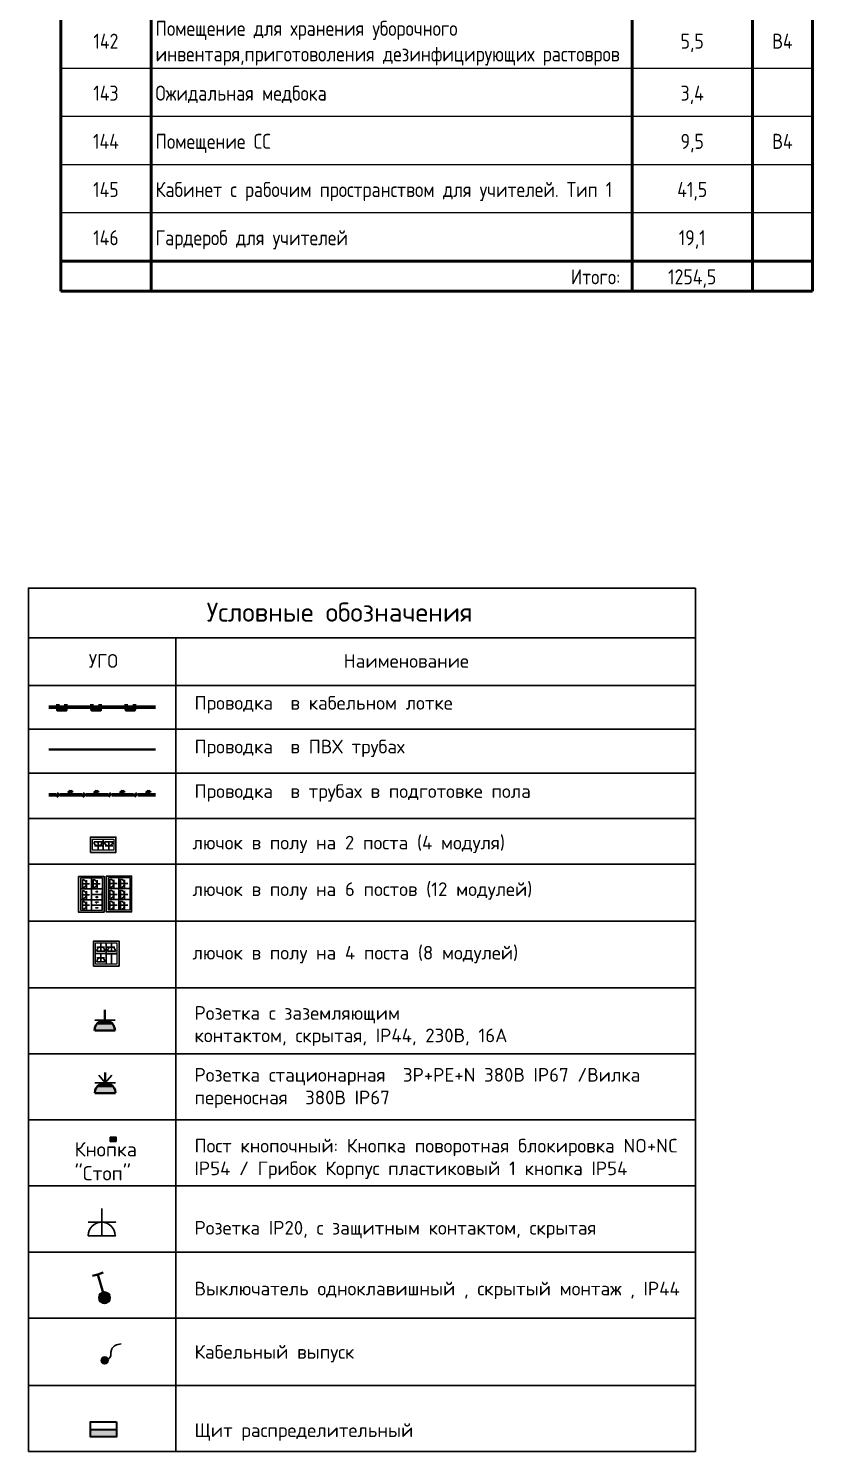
# Model space of a CAD drawing. Header units: millimetres. Extents: x -32 to 417638015, y -35 to 175284279.
# Drawn here: x 236621 to 249660, y 36585 to 60264 of the extents above; entities that cross this region are included whole.
import ezdxf

# ---------------------------------------------------------------- set-up
doc = ezdxf.new("R2010")
doc.units = ezdxf.units.MM
for name, color, linetype in [('PDF _!!ОБН', 5, 'Continuous'), ('PDF __ЭМ_гофра', 5, 'Continuous'), ('PDF __ЭМ_Кабельный вывод', 1, 'Continuous'), ('PDF __ЭМ_Розетки быт', 5, 'Continuous'), ('PDF _SHTAMPS', 7, 'Continuous'), ('PDF _СС_розетки', 7, 'Continuous'), ('PDF _Текст', 7, 'Continuous'), ('PDF _ЭОМ_Щит', 5, 'Continuous'), ('ВНУТРЯНКА', 1, 'Continuous')]:
    doc.layers.add(name, color=color, linetype=linetype)
for name, color, linetype, true_color in [('PDF __ЭМ_В полу', 7, 'Continuous', 0x952500), ('PDF __ЭМ_Лоток', 7, 'Continuous', 0x0000b8), ('PDF __ЭМ_розетки', 7, 'Continuous', 0x0000dd), ('PDF __ЭМ_Розетки комп', 7, 'Continuous', 0x545454), ('PDF _ЭОМ _розетки', 7, 'Continuous', 0xeb0000)]:
    doc.layers.add(name, color=color, linetype=linetype, true_color=true_color)
for name, color, linetype, lineweight in [('Графика', 7, 'Continuous', 20), ('Электро', 250, 'Continuous', 25), ('ЭОМ_Кабель для СУП', 150, 'Continuous', 9)]:
    doc.layers.add(name, color=color, linetype=linetype, lineweight=lineweight)
doc.layers.add('Линии', color=7, linetype='Continuous', lineweight=9, true_color=0x00a600)
doc.styles.add('ELine', font='txt.shx')
doc.styles.add('GOST Common_11', font='GOST_Common.ttf', dxfattribs={"width": 0.9, "height": 2.5})
doc.styles.add('PDF ISOCPEUR', font='isocpeur.ttf')
doc.linetypes.add('TRAY', pattern='A,12.119257,["_",ELine,S=4.5,R=90,X=0,Y=-1.555839],0.750382,["_",ELine,S=4.5,R=0,X=0,Y=-0.805849],1.314849,["_",ELine,S=4.5,R=0,X=0,Y=-0.805849],2.250029,["_",ELine,S=4.5,R=90,X=0,Y=-1.555839],13.565483', length=30)

# ---------------------------------------------------------------- blocks, each defined once
blk = doc.blocks.new('Блок из 6 розеток .')
at = {"layer": 'PDF _СС_розетки', "linetype": 'Continuous', "lineweight": 20, "transparency": 33554687}
for points in [[(-391, 566), (-213, 566), (-213, 388), (-391, 388)], [(-391, 388), (-213, 388), (-213, 205), (-391, 205)], [(-391, 388), (-213, 388), (-213, 205), (-391, 205)], [(-391, 205), (-213, 205), (-213, 22), (-391, 22)]]:
    blk.add_lwpolyline(points, close=True, dxfattribs=at)
at = {"layer": 'PDF _ЭОМ _розетки', "color": 3, "linetype": 'Continuous', "lineweight": 25, "transparency": 33554687}
blk.add_lwpolyline([(0, 0), (-422, 0), (-422, 596), (0, 596)], close=True, dxfattribs=at)
at = {"layer": 'PDF _ЭОМ _розетки', "color": 7, "linetype": 'Continuous', "lineweight": 20, "transparency": 33554687}
for points in [[(-36, 388), (-213, 388), (-213, 566), (-36, 566)], [(-36, 205), (-213, 205), (-213, 388), (-36, 388)], [(-36, 22), (-213, 22), (-213, 205), (-36, 205)]]:
    blk.add_lwpolyline(points, close=True, dxfattribs=at)
at = {"layer": 'ВНУТРЯНКА', "color": 5, "lineweight": 30, "ltscale": 100, "transparency": 33554687}
for p, q in [((-307, 428), (-307, 555)), ((-307, 428), (-307, 555)), ((-129, 428), (-129, 555)), ((-129, 428), (-129, 555)), ((-307, 245), (-307, 373)), ((-307, 245), (-307, 373)), ((-129, 245), (-129, 373)), ((-129, 245), (-129, 373)), ((-307, 62), (-307, 190)), ((-307, 62), (-307, 190)), ((-129, 62), (-129, 190)), ((-129, 62), (-129, 190))]:
    blk.add_line(p, q, dxfattribs=at)
at = {"layer": 'Электро', "color": 5, "lineweight": 30, "transparency": 33554687}
for p, q in [((-240, 486), (-360, 486)), ((-240, 486), (-360, 486)), ((-240, 554), (-240, 419)), ((-240, 554), (-240, 419)), ((-62, 486), (-182, 486)), ((-62, 486), (-182, 486)), ((-62, 554), (-62, 419)), ((-62, 554), (-62, 419)), ((-240, 304), (-360, 304)), ((-240, 304), (-360, 304)), ((-240, 371), (-240, 236)), ((-240, 371), (-240, 236)), ((-62, 304), (-182, 304)), ((-62, 304), (-182, 304)), ((-62, 371), (-62, 236)), ((-62, 371), (-62, 236)), ((-240, 121), (-360, 121)), ((-240, 121), (-360, 121)), ((-240, 188), (-240, 53)), ((-240, 188), (-240, 53)), ((-62, 121), (-182, 121)), ((-62, 121), (-182, 121)), ((-62, 188), (-62, 53)), ((-62, 188), (-62, 53))]:
    blk.add_line(p, q, dxfattribs=at)
for centre in [(-240, 486), (-239, 486), (-62, 486), (-62, 486), (-240, 304), (-239, 304), (-62, 304), (-62, 304), (-240, 121), (-239, 121), (-62, 121), (-62, 121)]:
    blk.add_ellipse(centre, major_axis=(47.6, 47.6), ratio=1, start_param=0.787621, end_param=3.924768, dxfattribs=at)
blk = doc.blocks.new('Люк на 2 места')
at = {"layer": 'PDF _ЭОМ _розетки', "color": 3, "linetype": 'Continuous', "lineweight": 25, "transparency": 33554687}
blk.add_lwpolyline([(0, 255), (0, 0), (-422, 0), (-422, 255)], close=True, dxfattribs=at)
at = {"layer": 'PDF _ЭОМ _розетки', "color": 7, "linetype": 'Continuous', "lineweight": 20, "transparency": 33554687}
for points in [[(-213, 215), (-213, 37), (-391, 37), (-391, 215)], [(-36, 215), (-36, 37), (-213, 37), (-213, 215)]]:
    blk.add_lwpolyline(points, close=True, dxfattribs=at)
at = {"layer": 'ВНУТРЯНКА', "color": 5, "lineweight": 30, "ltscale": 100, "transparency": 33554687}
for p, q in [((-244, 147), (-372, 147)), ((-68, 147), (-195, 147))]:
    blk.add_line(p, q, dxfattribs=at)
at = {"layer": 'Электро', "color": 5, "lineweight": 30, "transparency": 33554687}
for p, q in [((-370, 80), (-236, 80)), ((-303, 80), (-303, 200)), ((-194, 80), (-59, 80)), ((-126, 80), (-126, 200))]:
    blk.add_line(p, q, dxfattribs=at)
at = {"layer": 'Электро', "color": 5, "lineweight": 30, "transparency": 33554687, "extrusion": (0, 0, -1)}
for centre in [(-303, 80), (-126, 80)]:
    blk.add_ellipse(centre, major_axis=(-47.6, -47.6), ratio=1, start_param=0.787621, end_param=3.924768, dxfattribs=at)
blk = doc.blocks.new('розетк для люка')
at = {"layer": 'ВНУТРЯНКА', "color": 5, "lineweight": 30, "ltscale": 100, "transparency": 33554687}
blk.add_line((-67, -59), (-67, 69), dxfattribs=at)
at = {"layer": 'Электро', "color": 5, "lineweight": 30, "transparency": 33554687}
for p, q in [((0, 0), (-120, 0)), ((0, 67), (0, -67))]:
    blk.add_line(p, q, dxfattribs=at)
blk.add_ellipse((0, 0), major_axis=(47.6, 47.6), ratio=1, start_param=0.787621, end_param=3.924768, dxfattribs=at)
blk = doc.blocks.new('Люк на 6 мест')
h = blk.add_hatch(color=256)
h.dxf.hatch_style = 1
h.paths.add_polyline_path([(-285, 516), (-285, 527), (-319, 527), (-319, 516)])
h = blk.add_hatch(color=256)
h.dxf.hatch_style = 1
h.paths.add_polyline_path([(-324, 435), (-324, 435), (-313, 443), (-289, 443), (-279, 435), (-279, 435), (-279, 423), (-324, 423)])
h = blk.add_hatch(color=256)
h.dxf.hatch_style = 1
h.paths.add_polyline_path([(-312, 335), (-312, 342), (-317, 342), (-317, 347), (-312, 347), (-312, 354), (-293, 354), (-292, 335)])
h = blk.add_hatch(color=256)
h.dxf.hatch_style = 1
h.paths.add_polyline_path([(-311, 243), (-311, 250), (-317, 250), (-317, 256), (-311, 256), (-311, 262), (-292, 262), (-292, 243)])
for p, q in [((-324, 423), (-324, 435)), ((-324, 435), (-324, 435)), ((-279, 423), (-324, 423)), ((-289, 443), (-297, 443)), ((-297, 443), (-297, 435)), ((-289, 435), (-289, 443)), ((-289, 435), (-279, 435)), ((-279, 435), (-279, 423))]:
    blk.add_line(p, q)
for points in [[(-215, 477), (-388, 477), (-388, 566), (-215, 566)], [(-215, 388), (-388, 388), (-388, 477), (-215, 477)], [(-285, 527), (-285, 516), (-319, 516), (-319, 527)], [(-216, 205), (-389, 205), (-388, 299), (-215, 299)], [(-215, 299), (-388, 299), (-388, 388), (-215, 388)]]:
    blk.add_lwpolyline(points, close=True)
for points in [[(-312, 347), (-317, 347), (-317, 342), (-312, 342)], [(-311, 256), (-317, 256), (-317, 250), (-311, 250)], [(-293, 354), (-292, 335), (-312, 335), (-312, 342)], [(-312, 347), (-312, 354), (-293, 354)], [(-292, 262), (-292, 243), (-311, 243), (-311, 250)], [(-311, 256), (-311, 262), (-292, 262)]]:
    blk.add_lwpolyline(points)
at = {"layer": 'PDF _СС_розетки', "linetype": 'Continuous', "lineweight": 20, "transparency": 33554687}
for points in [[(-391, 566), (-213, 566), (-213, 388), (-391, 388)], [(-391, 388), (-213, 388), (-213, 205), (-391, 205)], [(-391, 388), (-213, 388), (-213, 205), (-391, 205)], [(-391, 205), (-213, 205), (-213, 22), (-391, 22)]]:
    blk.add_lwpolyline(points, close=True, dxfattribs=at)
at = {"layer": 'PDF _ЭОМ _розетки', "color": 3, "linetype": 'Continuous', "lineweight": 25, "transparency": 33554687}
blk.add_lwpolyline([(0, 0), (-422, 0), (-422, 596), (0, 596)], close=True, dxfattribs=at)
at = {"layer": 'PDF _ЭОМ _розетки', "color": 7, "linetype": 'Continuous', "lineweight": 20, "transparency": 33554687}
for points in [[(-36, 388), (-213, 388), (-213, 566), (-36, 566)], [(-36, 205), (-213, 205), (-213, 388), (-36, 388)], [(-36, 22), (-213, 22), (-213, 205), (-36, 205)]]:
    blk.add_lwpolyline(points, close=True, dxfattribs=at)
at = {"layer": 'ВНУТРЯНКА', "color": 5, "lineweight": 30, "ltscale": 100, "transparency": 33554687}
for p, q in [((-129, 245), (-129, 373)), ((-129, 245), (-129, 373)), ((-307, 62), (-307, 190)), ((-307, 62), (-307, 190)), ((-129, 62), (-129, 190))]:
    blk.add_line(p, q, dxfattribs=at)
at = {"layer": 'ВНУТРЯНКА', "color": 1, "lineweight": 30, "ltscale": 100, "transparency": 33554687}
blk.add_line((-129, 62), (-129, 190), dxfattribs=at)
at = {"layer": 'Электро', "color": 5, "lineweight": 30, "transparency": 33554687}
for p, q in [((-62, 304), (-182, 304)), ((-62, 304), (-182, 304)), ((-62, 371), (-62, 236)), ((-62, 371), (-62, 236)), ((-240, 121), (-360, 121)), ((-240, 121), (-360, 121)), ((-240, 188), (-240, 53)), ((-62, 121), (-182, 121)), ((-62, 188), (-62, 53))]:
    blk.add_line(p, q, dxfattribs=at)
at = {"layer": 'Электро', "color": 1, "lineweight": 30, "transparency": 33554687}
for p, q in [((-240, 188), (-240, 53)), ((-62, 121), (-182, 121)), ((-62, 188), (-62, 53))]:
    blk.add_line(p, q, dxfattribs=at)
at = {"layer": 'Электро', "color": 5, "lineweight": 30, "transparency": 33554687}
for centre in [(-62, 304), (-62, 304), (-240, 121), (-239, 121), (-62, 121)]:
    blk.add_ellipse(centre, major_axis=(47.6, 47.6), ratio=1, start_param=0.787621, end_param=3.924768, dxfattribs=at)
at = {"layer": 'Электро', "color": 1, "lineweight": 30, "transparency": 33554687}
blk.add_ellipse((-62, 121), major_axis=(47.6, 47.6), ratio=1, start_param=0.787621, end_param=3.924768, dxfattribs=at)
at = {"color": 5, "linetype": 'TRAY', "lineweight": 53, "transparency": 33554687}
blk.add_blockref('розетк для люка', (-62, 480), dxfattribs=at)
blk = doc.blocks.new('Блок из 4 розеток')
for points in [[(-209, 203), (-124, 203), (-124, 34), (-209, 34)], [(-124, 203), (-39, 203), (-39, 34), (-124, 34)]]:
    blk.add_lwpolyline(points, close=True)
at = {"layer": 'PDF _ЭОМ _розетки', "color": 3, "linetype": 'Continuous', "lineweight": 25, "transparency": 33554687}
blk.add_lwpolyline([(0, 0), (-422, 0), (-422, 415), (0, 415)], close=True, dxfattribs=at)
at = {"layer": 'PDF _ЭОМ _розетки', "color": 7, "linetype": 'Continuous', "lineweight": 20, "transparency": 33554687}
for points in [[(-213, 385), (-213, 207), (-391, 207), (-391, 385)], [(-36, 385), (-36, 207), (-213, 207), (-213, 385)], [(-213, 207), (-213, 29), (-391, 29), (-391, 207)], [(-36, 207), (-36, 29), (-213, 29), (-213, 207)]]:
    blk.add_lwpolyline(points, close=True, dxfattribs=at)
at = {"layer": 'ВНУТРЯНКА', "color": 5, "lineweight": 30, "ltscale": 100, "transparency": 33554687}
for p, q in [((-244, 317), (-372, 317)), ((-68, 317), (-195, 317)), ((-244, 139), (-372, 139))]:
    blk.add_line(p, q, dxfattribs=at)
at = {"layer": 'Электро', "color": 5, "lineweight": 30, "transparency": 33554687}
for p, q in [((-370, 250), (-236, 250)), ((-303, 250), (-303, 370)), ((-194, 250), (-59, 250)), ((-126, 250), (-126, 370)), ((-370, 72), (-236, 72)), ((-303, 72), (-303, 192))]:
    blk.add_line(p, q, dxfattribs=at)
at = {"layer": 'Электро', "color": 5, "lineweight": 30, "transparency": 33554687, "extrusion": (0, 0, -1)}
for centre in [(-303, 250), (-126, 250), (-303, 72)]:
    blk.add_ellipse(centre, major_axis=(-47.6, -47.6), ratio=1, start_param=0.787621, end_param=3.924768, dxfattribs=at)

msp = doc.modelspace()

# ---------------------------------------------------------------- linework, layer by layer
at = {"layer": 'PDF _!!ОБН', "lineweight": 40}
for points in [[(237861, 39227), (237772, 39532), (237861, 39561)], [(237684, 39506), (237772, 39532)]]:
    msp.add_lwpolyline(points, dxfattribs=at)
at = {"layer": 'PDF _!!ОБН', "lineweight": 0}
for points in [[(237811, 39189), (237967, 39189), (237811, 39189)], [(237823, 39201), (237954, 39201), (237823, 39201)], [(237849, 39223), (237929, 39223), (237849, 39223)]]:
    msp.add_lwpolyline(points, dxfattribs=at)
at = {"layer": 'PDF _!!ОБН', "lineweight": 40}
msp.add_circle((237885, 39144), 91, dxfattribs=at)
at = {"layer": 'PDF _!!ОБН', "transparency": 33554559}
for points in [[(237802, 39172), (237976, 39172), (237798, 39159)], [(237976, 39172), (237798, 39159), (237976, 39159)], [(237798, 39159), (237976, 39159), (237798, 39155)], [(237976, 39159), (237798, 39155), (237980, 39155)], [(237798, 39155), (237980, 39155), (237798, 39142)], [(237980, 39155), (237798, 39142), (237980, 39142)], [(237798, 39142), (237980, 39142), (237798, 39138)], [(237980, 39142), (237798, 39138), (237980, 39138)], [(237798, 39138), (237980, 39138), (237798, 39125)], [(237980, 39138), (237798, 39125), (237976, 39125)], [(237798, 39125), (237976, 39125), (237802, 39121)], [(237811, 39189), (237967, 39189), (237802, 39176)], [(237967, 39189), (237802, 39176), (237971, 39176)], [(237802, 39176), (237971, 39176), (237802, 39172)], [(237971, 39176), (237802, 39172), (237976, 39172)], [(237976, 39125), (237802, 39121), (237976, 39121)], [(237802, 39121), (237976, 39121), (237802, 39108)], [(237976, 39121), (237802, 39108), (237971, 39108)], [(237802, 39108), (237971, 39108), (237806, 39104)], [(237971, 39108), (237806, 39104), (237971, 39104)], [(237806, 39104), (237971, 39104), (237811, 39096)], [(237823, 39201), (237954, 39201), (237811, 39189)], [(237954, 39201), (237811, 39189), (237967, 39189)], [(237967, 39189), (237811, 39189), (237811, 39189)], [(237971, 39104), (237811, 39096), (237967, 39096)], [(237811, 39096), (237967, 39096), (237815, 39087)], [(237967, 39096), (237815, 39087), (237963, 39087)], [(237815, 39087), (237963, 39087), (237823, 39079)], [(237832, 39214), (237942, 39214), (237823, 39201)], [(237942, 39214), (237823, 39201), (237954, 39201)], [(237954, 39201), (237823, 39201), (237823, 39201)], [(237963, 39087), (237823, 39079), (237954, 39079)], [(237823, 39079), (237954, 39079), (237827, 39074)], [(237954, 39079), (237827, 39074), (237950, 39074)], [(237827, 39074), (237950, 39074), (237836, 39066)], [(237832, 39214), (237832, 39214), (237942, 39214)], [(237832, 39214), (237942, 39214), (237836, 39214)], [(237849, 39223), (237929, 39223), (237836, 39214)], [(237929, 39223), (237836, 39214), (237942, 39214)], [(237950, 39074), (237836, 39066), (237942, 39066)], [(237861, 39227), (237912, 39227), (237849, 39223)], [(237912, 39227), (237849, 39223), (237929, 39223)], [(237929, 39223), (237849, 39223), (237849, 39223)], [(237861, 39227), (237861, 39227), (237912, 39227)], [(237861, 39227), (237912, 39227), (237866, 39227)], [(237878, 39231), (237899, 39231), (237866, 39227)], [(237899, 39231), (237866, 39227), (237912, 39227)], [(237883, 39231), (237878, 39231), (237899, 39231)], [(237836, 39066), (237942, 39066), (237840, 39062)], [(237942, 39066), (237840, 39062), (237938, 39062)], [(237840, 39062), (237938, 39062), (237849, 39057)], [(237938, 39062), (237849, 39057), (237925, 39057)], [(237849, 39057), (237925, 39057), (237857, 39057)], [(237925, 39057), (237857, 39057), (237921, 39057)], [(237857, 39057), (237921, 39057), (237866, 39053)], [(237921, 39057), (237866, 39053), (237908, 39053)], [(237908, 39053), (237866, 39053), (237878, 39053)], [(237908, 39053), (237904, 39053), (237878, 39053)], [(237904, 39053), (237878, 39053), (237887, 39049)]]:
    msp.add_solid(points, dxfattribs=at)
at = {"layer": 'PDF __ЭМ_В полу', "lineweight": 60}
for points in [[(236960, 47511), (237074, 47511)], [(237133, 47533), (237108, 47511), (237082, 47486)], [(237142, 47511), (237324, 47511), (237506, 47511)], [(237565, 47533), (237540, 47511), (237514, 47486)], [(237573, 47511), (237755, 47511), (237938, 47511)], [(237997, 47533), (237971, 47511), (237946, 47486)], [(238005, 47511), (238187, 47511), (238369, 47511)], [(238429, 47533), (238403, 47511), (238378, 47486)], [(238437, 47511), (238619, 47511), (238733, 47511)]]:
    msp.add_lwpolyline(points, dxfattribs=at)
for centre in [(237322, 47543), (237753, 47543), (238185, 47543), (238617, 47543)]:
    msp.add_circle(centre, 23.3, dxfattribs=at)
at = {"layer": 'PDF __ЭМ_гофра', "lineweight": 40}
msp.add_lwpolyline([(236960, 48269), (238733, 48269)], dxfattribs=at)
at = {"layer": 'PDF __ЭМ_Кабельный вывод', "lineweight": 30}
msp.add_lwpolyline([(238160, 38374, 0.121411), (238065, 38348, 0.13816), (238003, 38285)], format="xyb", dxfattribs=at)
msp.add_circle((237888, 38101), 57.2, dxfattribs=at)
for centre, radius, start, end in [((237879, 38224), 121, 300.8432, 324.9253), ((237904, 38202), 86.8, 324.9292, 7.3651), ((238108, 38228), 116, 151.1734, 187.3638), ((237854, 38262), 163, 280.4161, 300.846)]:
    msp.add_arc(centre, radius, start, end, dxfattribs=at)
at = {"layer": 'PDF __ЭМ_Кабельный вывод', "transparency": 33554559}
for points in [[(237839, 38133), (237919, 38048), (237835, 38124)], [(237843, 38137), (237924, 38052), (237839, 38133)], [(237924, 38052), (237839, 38133), (237919, 38048)], [(237847, 38141), (237928, 38056), (237843, 38137)], [(237928, 38056), (237843, 38137), (237924, 38052)], [(237852, 38141), (237932, 38061), (237847, 38141)], [(237932, 38061), (237847, 38141), (237928, 38056)], [(237856, 38145), (237936, 38065), (237852, 38141)], [(237936, 38065), (237852, 38141), (237932, 38061)], [(237860, 38149), (237940, 38069), (237856, 38145)], [(237940, 38069), (237856, 38145), (237936, 38065)], [(237864, 38154), (237940, 38073), (237860, 38149)], [(237940, 38073), (237860, 38149), (237940, 38069)], [(237868, 38154), (237945, 38078), (237864, 38154)], [(237945, 38078), (237864, 38154), (237940, 38073)], [(237877, 38154), (237945, 38086), (237868, 38154)], [(237945, 38086), (237868, 38154), (237945, 38078)], [(237881, 38154), (237945, 38090), (237877, 38154)], [(237945, 38090), (237877, 38154), (237945, 38086)], [(237885, 38158), (237945, 38094), (237881, 38154)], [(237945, 38094), (237881, 38154), (237945, 38090)], [(237894, 38158), (237945, 38103), (237885, 38158)], [(237945, 38103), (237885, 38158), (237945, 38094)], [(237898, 38154), (237945, 38107), (237894, 38158)], [(237945, 38107), (237894, 38158), (237945, 38103)], [(237902, 38154), (237945, 38111), (237898, 38154)], [(237945, 38111), (237898, 38154), (237945, 38107)], [(237907, 38154), (237940, 38120), (237902, 38154)], [(237940, 38120), (237902, 38154), (237945, 38111)], [(237915, 38149), (237940, 38124), (237907, 38154)], [(237940, 38124), (237907, 38154), (237940, 38120)], [(237919, 38149), (237936, 38128), (237915, 38149)], [(237936, 38128), (237915, 38149), (237940, 38124)], [(237924, 38145), (237936, 38133), (237919, 38149)], [(237936, 38133), (237919, 38149), (237936, 38128)], [(237928, 38141), (237924, 38145), (237936, 38133)], [(237835, 38120), (237911, 38044), (237830, 38116)], [(237911, 38044), (237830, 38116), (237907, 38039)], [(237830, 38116), (237907, 38039), (237830, 38111)], [(237907, 38039), (237830, 38111), (237898, 38039)], [(237830, 38111), (237898, 38039), (237830, 38103)], [(237898, 38039), (237830, 38103), (237894, 38039)], [(237830, 38103), (237894, 38039), (237830, 38099)], [(237894, 38039), (237830, 38099), (237890, 38039)], [(237830, 38099), (237890, 38039), (237830, 38094)], [(237890, 38039), (237830, 38094), (237885, 38039)], [(237830, 38094), (237885, 38039), (237830, 38086)], [(237885, 38039), (237830, 38086), (237877, 38039)], [(237830, 38086), (237877, 38039), (237830, 38082)], [(237877, 38039), (237830, 38082), (237873, 38039)], [(237830, 38082), (237873, 38039), (237830, 38078)], [(237873, 38039), (237830, 38078), (237868, 38044)], [(237830, 38078), (237868, 38044), (237835, 38069)], [(237919, 38048), (237835, 38124), (237915, 38044)], [(237835, 38124), (237915, 38044), (237835, 38120)], [(237915, 38044), (237835, 38120), (237911, 38044)], [(237868, 38044), (237835, 38069), (237860, 38044)], [(237835, 38069), (237860, 38044), (237839, 38065)], [(237860, 38044), (237839, 38065), (237856, 38048)], [(237856, 38048), (237839, 38065), (237843, 38061)], [(237856, 38048), (237852, 38052), (237843, 38061)], [(237852, 38052), (237843, 38061), (237843, 38056)]]:
    msp.add_solid(points, dxfattribs=at)
at = {"layer": 'PDF __ЭМ_Лоток', "lineweight": 60}
for points in [[(236960, 48972), (237108, 48972), (237108, 49018)], [(237243, 49018), (237243, 48972), (237243, 48925), (237176, 48925), (237108, 48925), (237108, 48972), (237176, 48972), (237222, 48972), (237451, 48972), (237675, 48972), (237675, 49018)], [(237815, 49018), (237815, 48972), (237815, 48925), (237743, 48925), (237675, 48925), (237675, 48972), (237743, 48972), (237789, 48972), (238018, 48972), (238247, 48972), (238247, 49018)], [(238382, 49018), (238382, 48972), (238382, 48925), (238314, 48925), (238247, 48925), (238247, 48972), (238314, 48972), (238357, 48972), (238585, 48972), (238733, 48972)]]:
    msp.add_lwpolyline(points, dxfattribs=at)
at = {"layer": 'PDF __ЭМ_розетки', "lineweight": 30}
for points in [[(237840, 40174), (237840, 40402), (237840, 40627)], [(237840, 40174), (237840, 40402)], [(237616, 40174), (238069, 40174), (237616, 40174)]]:
    msp.add_lwpolyline(points, dxfattribs=at)
msp.add_lwpolyline([(237616, 40402), (238069, 40402)], close=True, dxfattribs=at)
msp.add_arc((237838, 40176), 226, 0.0003, 179.9997, dxfattribs=at)
at = {"layer": 'PDF __ЭМ_Розетки быт', "lineweight": 40}
for points in [[(237891, 43764), (237891, 43933)], [(237722, 43590), (238065, 43590)]]:
    msp.add_lwpolyline(points, dxfattribs=at)
at = {"layer": 'PDF __ЭМ_Розетки быт', "lineweight": 30}
msp.add_lwpolyline([(237722, 43764), (238065, 43764)], dxfattribs=at)
at = {"layer": 'PDF __ЭМ_Розетки быт', "color": 5, "lineweight": 40}
for points in [[(237899, 42718), (237899, 42891)], [(238069, 42549), (237726, 42549)]]:
    msp.add_lwpolyline(points, dxfattribs=at)
at = {"layer": 'PDF __ЭМ_Розетки быт', "color": 5, "lineweight": 30}
for points in [[(238069, 42718), (237726, 42718)], [(238005, 42849), (237899, 42718), (237789, 42849)]]:
    msp.add_lwpolyline(points, dxfattribs=at)
at = {"layer": 'PDF __ЭМ_Розетки быт', "lineweight": 40}
msp.add_arc((237889, 43592), 171, 359.9992, 180.0008, dxfattribs=at)
at = {"layer": 'PDF __ЭМ_Розетки быт', "color": 5, "lineweight": 40}
msp.add_arc((237897, 42551), 171, 359.9992, 180.0008, dxfattribs=at)
at = {"layer": 'PDF __ЭМ_Розетки быт', "transparency": 33554559}
for points in [[(237722, 43590), (238065, 43590), (237726, 43624)], [(237726, 43624), (238060, 43624), (237734, 43658)], [(238065, 43590), (237726, 43624), (238060, 43624)], [(237734, 43658), (238052, 43658), (237751, 43687)], [(238060, 43624), (237734, 43658), (238052, 43658)], [(237751, 43687), (238035, 43687), (237772, 43713)], [(238052, 43658), (237751, 43687), (238035, 43687)], [(237772, 43713), (238014, 43713), (237798, 43734)], [(238035, 43687), (237772, 43713), (238014, 43713)], [(237798, 43734), (237988, 43734), (237827, 43751)], [(238014, 43713), (237798, 43734), (237988, 43734)], [(237959, 43751), (237827, 43751), (237861, 43759)], [(237988, 43734), (237827, 43751), (237959, 43751)], [(237925, 43759), (237861, 43759), (237891, 43764)], [(237959, 43751), (237925, 43759), (237861, 43759)]]:
    msp.add_solid(points, dxfattribs=at)
at = {"layer": 'PDF __ЭМ_Розетки быт', "color": 5, "transparency": 33554559}
for points in [[(238056, 42616), (237739, 42616), (238039, 42646)], [(237739, 42616), (238039, 42646), (237756, 42646)], [(238039, 42646), (237756, 42646), (238018, 42671)], [(237756, 42646), (238018, 42671), (237777, 42671)], [(238018, 42671), (237777, 42671), (237993, 42692)], [(237777, 42671), (237993, 42692), (237802, 42692)], [(237993, 42692), (237802, 42692), (237963, 42705)], [(237802, 42692), (237963, 42705), (237832, 42705)], [(237832, 42705), (237866, 42718), (237929, 42718)], [(237832, 42705), (237963, 42705), (237929, 42718)], [(237866, 42718), (237929, 42718), (237899, 42718)], [(238069, 42549), (237726, 42549), (238065, 42582)], [(237726, 42549), (238065, 42582), (237730, 42582)], [(238065, 42582), (237730, 42582), (238056, 42616)], [(237730, 42582), (238056, 42616), (237739, 42616)]]:
    msp.add_solid(points, dxfattribs=at)
at = {"layer": 'PDF __ЭМ_Розетки комп', "color": 5, "lineweight": 30}
msp.add_lwpolyline([(237977, 41816), (238078, 41816), (238078, 41744), (237977, 41744)], close=True, dxfattribs=at)
at = {"layer": 'PDF __ЭМ_Розетки комп', "lineweight": 0}
for points in [[(238002, 41765), (237994, 41765), (238002, 41765)], [(238049, 41807), (238006, 41807), (238049, 41807)], [(238049, 41807), (238028, 41807), (238049, 41807)], [(238049, 41752), (238036, 41752), (238049, 41752)], [(238053, 41803), (238040, 41803), (238053, 41803)], [(238053, 41757), (238045, 41757), (238053, 41757)], [(238057, 41765), (238053, 41765), (238057, 41765)]]:
    msp.add_lwpolyline(points, dxfattribs=at)
at = {"layer": 'PDF __ЭМ_Розетки комп', "color": 5, "lineweight": 25}
for radius in [36, 27.5]:
    msp.add_circle((238026, 41780), radius, dxfattribs=at)
at = {"layer": 'PDF __ЭМ_Розетки комп', "transparency": 33554559}
for points in [[(237998, 41795), (238002, 41790), (237994, 41790)], [(237994, 41790), (238002, 41790), (238002, 41790)], [(238002, 41790), (238002, 41790), (237994, 41790)], [(238002, 41790), (237994, 41790), (238002, 41786)], [(237994, 41790), (238002, 41786), (237994, 41786)], [(237994, 41786), (238002, 41786), (238002, 41786)], [(238002, 41786), (238002, 41786), (237994, 41786)], [(238002, 41786), (237994, 41786), (237998, 41778)], [(237994, 41786), (237998, 41778), (237994, 41778)], [(237998, 41778), (237994, 41778), (238002, 41774)], [(237994, 41778), (238002, 41774), (237994, 41774)], [(237994, 41774), (238002, 41774), (238002, 41774)], [(238002, 41774), (238002, 41774), (237994, 41774)], [(238002, 41774), (237994, 41774), (238002, 41769)], [(237994, 41774), (238002, 41769), (237994, 41769)], [(238002, 41769), (237994, 41769), (238002, 41765)], [(237994, 41769), (238002, 41765), (237994, 41765)], [(237994, 41765), (238002, 41765), (237998, 41765)], [(238002, 41803), (238006, 41799), (237998, 41799)], [(237998, 41799), (238006, 41799), (238006, 41799)], [(238006, 41799), (238006, 41799), (237998, 41799)], [(238006, 41799), (237998, 41799), (238002, 41795)], [(237998, 41799), (238002, 41795), (237998, 41795)], [(238002, 41795), (237998, 41795), (238002, 41790)], [(238002, 41765), (237998, 41765), (238006, 41761)], [(237998, 41765), (238006, 41761), (237998, 41761)], [(237998, 41761), (238006, 41761), (238006, 41761)], [(238006, 41761), (238006, 41761), (237998, 41761)], [(238006, 41761), (237998, 41761), (238011, 41757)], [(237998, 41761), (238011, 41757), (238002, 41757)], [(238006, 41807), (238015, 41803), (238002, 41803)], [(238011, 41803), (238011, 41803), (238002, 41803)], [(238011, 41803), (238002, 41803), (238015, 41803)], [(238002, 41803), (238011, 41803), (238011, 41803)], [(238011, 41803), (238011, 41803), (238002, 41803)], [(238011, 41803), (238002, 41803), (238006, 41799)], [(238002, 41757), (238011, 41757), (238011, 41757)], [(238011, 41757), (238011, 41757), (238002, 41757)], [(238015, 41757), (238015, 41757), (238002, 41757)], [(238015, 41757), (238002, 41757), (238011, 41757)], [(238015, 41757), (238002, 41757), (238019, 41752)], [(238002, 41757), (238019, 41752), (238006, 41752)], [(238011, 41812), (238049, 41807), (238006, 41807)], [(238006, 41807), (238049, 41807), (238049, 41807)], [(238019, 41807), (238019, 41807), (238006, 41807)], [(238019, 41807), (238006, 41807), (238023, 41807)], [(238019, 41807), (238006, 41807), (238015, 41803)], [(238023, 41752), (238023, 41752), (238006, 41752)], [(238023, 41752), (238006, 41752), (238019, 41752)], [(238006, 41752), (238049, 41752), (238049, 41752)], [(238049, 41752), (238049, 41752), (238006, 41752)], [(238049, 41752), (238006, 41752), (238040, 41748)], [(238006, 41752), (238040, 41748), (238011, 41748)], [(238019, 41812), (238040, 41812), (238011, 41812)], [(238040, 41812), (238011, 41812), (238049, 41807)], [(238040, 41748), (238011, 41748), (238036, 41748)], [(238011, 41748), (238036, 41748), (238019, 41748)], [(238023, 41812), (238036, 41812), (238019, 41812)], [(238036, 41812), (238019, 41812), (238040, 41812)], [(238036, 41748), (238019, 41748), (238032, 41744)], [(238019, 41748), (238032, 41744), (238023, 41744)], [(238032, 41812), (238023, 41812), (238036, 41812)], [(238028, 41807), (238049, 41807), (238036, 41807)], [(238036, 41752), (238049, 41752), (238028, 41752)], [(238049, 41807), (238036, 41807), (238049, 41803)], [(238036, 41807), (238049, 41803), (238040, 41803)], [(238040, 41757), (238049, 41752), (238036, 41752)], [(238053, 41803), (238053, 41803), (238040, 41803)], [(238053, 41803), (238040, 41803), (238049, 41803)], [(238040, 41803), (238053, 41803), (238045, 41803)], [(238045, 41757), (238053, 41757), (238040, 41757)], [(238049, 41757), (238049, 41757), (238040, 41757)], [(238049, 41757), (238040, 41757), (238053, 41757)], [(238049, 41757), (238040, 41757), (238049, 41752)], [(238053, 41803), (238045, 41803), (238057, 41799)], [(238045, 41803), (238057, 41799), (238049, 41799)], [(238049, 41761), (238053, 41757), (238045, 41757)], [(238049, 41799), (238057, 41799), (238057, 41799)], [(238057, 41799), (238057, 41799), (238049, 41799)], [(238057, 41799), (238049, 41799), (238057, 41795)], [(238049, 41799), (238057, 41795), (238049, 41795)], [(238057, 41795), (238049, 41795), (238057, 41790)], [(238049, 41795), (238057, 41790), (238053, 41790)], [(238053, 41765), (238057, 41765), (238049, 41765)], [(238057, 41765), (238049, 41765), (238057, 41761)], [(238049, 41765), (238057, 41761), (238049, 41761)], [(238049, 41761), (238057, 41761), (238057, 41761)], [(238057, 41761), (238057, 41761), (238049, 41761)], [(238057, 41761), (238049, 41761), (238053, 41757)], [(238062, 41790), (238062, 41790), (238053, 41790)], [(238062, 41790), (238053, 41790), (238057, 41790)], [(238062, 41790), (238053, 41790), (238062, 41786)], [(238053, 41790), (238062, 41786), (238053, 41786)], [(238053, 41786), (238062, 41786), (238062, 41786)], [(238062, 41786), (238062, 41786), (238053, 41786)], [(238062, 41786), (238053, 41786), (238062, 41778)], [(238053, 41786), (238062, 41778), (238053, 41778)], [(238062, 41778), (238053, 41778), (238062, 41774)], [(238053, 41778), (238062, 41774), (238053, 41774)], [(238053, 41774), (238062, 41774), (238062, 41774)], [(238062, 41774), (238062, 41774), (238053, 41774)], [(238062, 41774), (238053, 41774), (238062, 41769)], [(238053, 41774), (238062, 41769), (238053, 41769)], [(238062, 41769), (238053, 41769), (238057, 41765)], [(238053, 41769), (238057, 41765), (238053, 41765)]]:
    msp.add_solid(points, dxfattribs=at)
at = {"layer": 'PDF __ЭМ_Розетки комп', "color": 1, "transparency": 33554559}
for points in [[(238002, 41786), (238053, 41778), (237998, 41778)], [(238053, 41778), (237998, 41778), (238053, 41774)], [(237998, 41778), (238053, 41774), (238002, 41774)], [(238006, 41799), (238049, 41795), (238002, 41795)], [(238049, 41795), (238002, 41795), (238053, 41790)], [(238002, 41795), (238053, 41790), (238002, 41790)], [(238053, 41790), (238002, 41790), (238053, 41786)], [(238002, 41790), (238053, 41786), (238002, 41786)], [(238053, 41786), (238002, 41786), (238053, 41778)], [(238053, 41774), (238002, 41774), (238053, 41769)], [(238002, 41774), (238053, 41769), (238002, 41769)], [(238053, 41769), (238002, 41769), (238049, 41765)], [(238002, 41769), (238049, 41765), (238002, 41765)], [(238049, 41765), (238002, 41765), (238049, 41761)], [(238002, 41765), (238049, 41761), (238006, 41761)], [(238011, 41803), (238049, 41799), (238006, 41799)], [(238049, 41799), (238006, 41799), (238049, 41795)], [(238049, 41761), (238006, 41761), (238045, 41757)], [(238006, 41761), (238045, 41757), (238011, 41757)], [(238015, 41803), (238045, 41803), (238011, 41803)], [(238045, 41803), (238011, 41803), (238049, 41799)], [(238045, 41757), (238011, 41757), (238040, 41757)], [(238011, 41757), (238040, 41757), (238015, 41757)], [(238019, 41807), (238040, 41803), (238015, 41803)], [(238040, 41803), (238015, 41803), (238045, 41803)], [(238040, 41757), (238015, 41757), (238036, 41752)], [(238015, 41757), (238036, 41752), (238019, 41752)], [(238023, 41807), (238036, 41807), (238019, 41807)], [(238036, 41807), (238019, 41807), (238040, 41803)], [(238036, 41752), (238019, 41752), (238028, 41752)], [(238019, 41752), (238028, 41752), (238023, 41752)], [(238028, 41807), (238023, 41807), (238036, 41807)]]:
    msp.add_solid(points, dxfattribs=at)
at = {"layer": 'PDF _SHTAMPS', "lineweight": 25}
for points in [[(236621, 36585), (236621, 38588), (236621, 50953), (247716, 50953)], [(247716, 50953), (247716, 36585)], [(236621, 50123), (247716, 50123)], [(239072, 50123), (239072, 36585)], [(236621, 49332), (247716, 49332)], [(236621, 48604), (247716, 48604)], [(236621, 47875), (247716, 47875)], [(236621, 47118), (247716, 47118)], [(236621, 46360), (247716, 46360)], [(236621, 45412), (247716, 45412)], [(236621, 44298), (247716, 44298)], [(236621, 43202), (247716, 43202)], [(236621, 42105), (247716, 42105)], [(236621, 41005), (247716, 41005)], [(236621, 39904), (247716, 39904)], [(236621, 38803), (247716, 38803)], [(236621, 37685), (247716, 37685)], [(236621, 36585), (247716, 36585)]]:
    msp.add_lwpolyline(points, dxfattribs=at)
at = {"layer": 'PDF _ЭОМ_Щит', "lineweight": 35}
msp.add_lwpolyline([(238083, 37081), (238083, 36827), (237651, 36827), (237651, 37081)], close=True, dxfattribs=at)
msp.add_lwpolyline([(237651, 36954), (238083, 36954)], dxfattribs=at)
at = {"layer": 'PDF _ЭОМ_Щит', "transparency": 33554559}
for points in [[(237651, 36827), (238083, 36827), (237651, 36954)], [(238083, 36827), (237651, 36954), (238083, 36954)]]:
    msp.add_solid(points, dxfattribs=at)
at = {"layer": 'Линии', "color": 7, "lineweight": 50}
for p, q in [((237159, 76690), (237159, 55892)), ((249660, 71478), (249660, 55892)), ((238659, 60528), (238659, 59600)), ((246659, 60528), (246659, 59600)), ((248659, 60528), (248659, 59600)), ((249659, 60528), (249659, 59600)), ((238659, 59600), (238659, 58798)), ((246659, 59600), (246659, 58798)), ((248659, 59600), (248659, 58798)), ((249659, 59600), (249659, 58798)), ((238659, 58798), (238659, 57997)), ((246659, 58798), (246659, 57997)), ((248659, 58798), (248659, 57997)), ((249659, 58798), (249659, 57997)), ((238659, 57997), (238659, 57195)), ((246659, 57997), (246659, 57195)), ((248659, 57997), (248659, 57195)), ((249659, 57997), (249659, 57195)), ((238659, 57195), (238659, 56393)), ((246659, 57195), (246659, 56393)), ((248659, 57195), (248659, 56393)), ((249659, 57195), (249659, 56393)), ((238659, 56393), (237159, 56393)), ((246659, 56393), (238659, 56393)), ((238659, 56393), (238659, 55892)), ((248659, 56393), (246659, 56393)), ((246659, 56393), (246659, 55892)), ((249659, 56393), (248659, 56393)), ((248659, 56393), (248659, 55892)), ((249659, 56393), (249659, 55892)), ((249660, 55892), (237159, 55892))]:
    msp.add_line(p, q, dxfattribs=at)
at = {"layer": 'Линии', "color": 7, "lineweight": 20}
for p, q in [((238659, 59600), (237159, 59600)), ((246659, 59600), (238659, 59600)), ((248659, 59600), (246659, 59600)), ((249659, 59600), (248659, 59600)), ((238659, 58798), (237159, 58798)), ((246659, 58798), (238659, 58798)), ((248659, 58798), (246659, 58798)), ((249659, 58798), (248659, 58798)), ((238659, 57997), (237159, 57997)), ((246659, 57997), (238659, 57997)), ((248659, 57997), (246659, 57997)), ((249659, 57997), (248659, 57997)), ((238659, 57195), (237159, 57195)), ((246659, 57195), (238659, 57195)), ((248659, 57195), (246659, 57195)), ((249659, 57195), (248659, 57195))]:
    msp.add_line(p, q, dxfattribs=at)

# ---------------------------------------------------------------- block references
at = {"layer": 'ЭОМ_Кабель для СУП', "color": 217, "linetype": 'ByBlock', "lineweight": 40, "true_color": 0x93278f, "transparency": 33554687, "rotation": 180}
for name, p in [('Люк на 2 места', (237652, 46809)), ('Люк на 6 мест', (237455, 46154)), ('Блок из 6 розеток .', (237913, 46160))]:
    msp.add_blockref(name, p, dxfattribs=at)
at = {"layer": 'ЭОМ_Кабель для СУП', "color": 217, "linetype": 'ByBlock', "lineweight": 40, "true_color": 0x93278f, "transparency": 33554687}
msp.add_blockref('Блок из 4 розеток', (238127, 44663), dxfattribs=at)

# ---------------------------------------------------------------- texts
at = {"layer": 'PDF _Текст', "attachment_point": 4, "style": 'PDF ISOCPEUR'}
for s, insert, char_height in [('Условные обозначения', (239584, 50552), 318.13), ('УГО', (237624, 49740), 227.2), ('Наименование', (241862, 49740), 227.24), ('Проводка  в кабельном лотке', (239382, 49012), 227.24), ('Проводка  в ПВХ трубах', (239382, 48284), 227.24), ('Проводка  в трубах в подготовке пола', (239382, 47543), 227.24), ('{\\C256;\\c0;лючок в полу на 2 поста (4 модуля)}', (239349, 46686), 227.24), ('{\\C256;\\c0;лючок в полу на 6 постов (12 модулей)}', (239349, 45911), 227.24), ('{\\C256;\\c0;лючок в полу на 4 поста (8 модулей)}', (239349, 44854), 227.24), ('Розетка с заземляющим', (239382, 43851), 227.24), ('контактом, скрытая, IP44, 230В, 16А', (239382, 43478), 227.24), ('Розетка стационарная  3Р+РЕ+N 380В IP67 /Вилка', (239382, 42822), 227.24), ('переносная  380В IP67', (239382, 42445), 227.24), ('Пост кнопочный: Кнопка поворотная блокировка NO+NC', (239382, 41643), 227.24), ('IP54 / Грибок Корпус пластиковый 1 кнопка IP54', (239382, 41266), 227.24), ('Розетка IP20, с защитным контактом, скрытая', (239382, 40277), 227.24), ('Выключатель одноклавишный , скрытый монтаж , IP44', (239382, 39265), 227.24), ('Кабельный выпуск', (239382, 38212), 227.24), ('Щит распределительный', (239382, 36909), 227.24)]:
    msp.add_mtext(s, dxfattribs=dict(at, insert=insert, char_height=char_height))
at = {"layer": 'PDF _Текст', "color": 5, "char_height": 238.6, "attachment_point": 4, "style": 'PDF ISOCPEUR'}
for s, insert in [('Кнопка', (237388, 41613)), ('"Стоп"', (237388, 41215))]:
    msp.add_mtext(s, dxfattribs=dict(at, insert=insert))
at = {"layer": 'Графика', "char_height": 250, "line_spacing_factor": 1.022761, "style": 'GOST Common_11'}
for s, insert, width, attachment_point in [('Помещение для хранения уборочного инвентаря,приготоволения дезинфицирующих растовров', (238734, 60391), 8007.32, 1), ('142', (237909, 60178), 537.04, 2), ('5,5', (247659, 60178), 467.65, 2), ('В4', (249159, 60178), 428.42, 2), ('143', (237909, 59313), 537.04, 2), ('Ожидальная медбока', (238734, 59313), 3463.6, 1), ('3,4', (247659, 59313), 494.8, 2), ('144', (237909, 58511), 564.19, 2), ('Помещение СС', (238734, 58511), 2286.94, 1), ('9,5', (247659, 58511), 467.65, 2), ('В4', (249159, 58511), 428.42, 2), ('145', (237909, 57709), 537.04, 2), ('Кабинет с рабочим пространством для учителей. Тип 1', (238734, 57709), 9063.29, 1), ('41,5', (247659, 57709), 630.57, 2), ('146', (237909, 56907), 537.04, 2), ('Гардероб для учителей', (238734, 56907), 3822.63, 1), ('19,1', (247659, 56907), 552.12, 2), ('Итого:', (246463, 56256), 3822.63, 3), ('1254,5', (247659, 56256), 1004.69, 2)]:
    msp.add_mtext(s, dxfattribs=dict(at, insert=insert, width=width, attachment_point=attachment_point))

doc.saveas('drawing.dxf')
